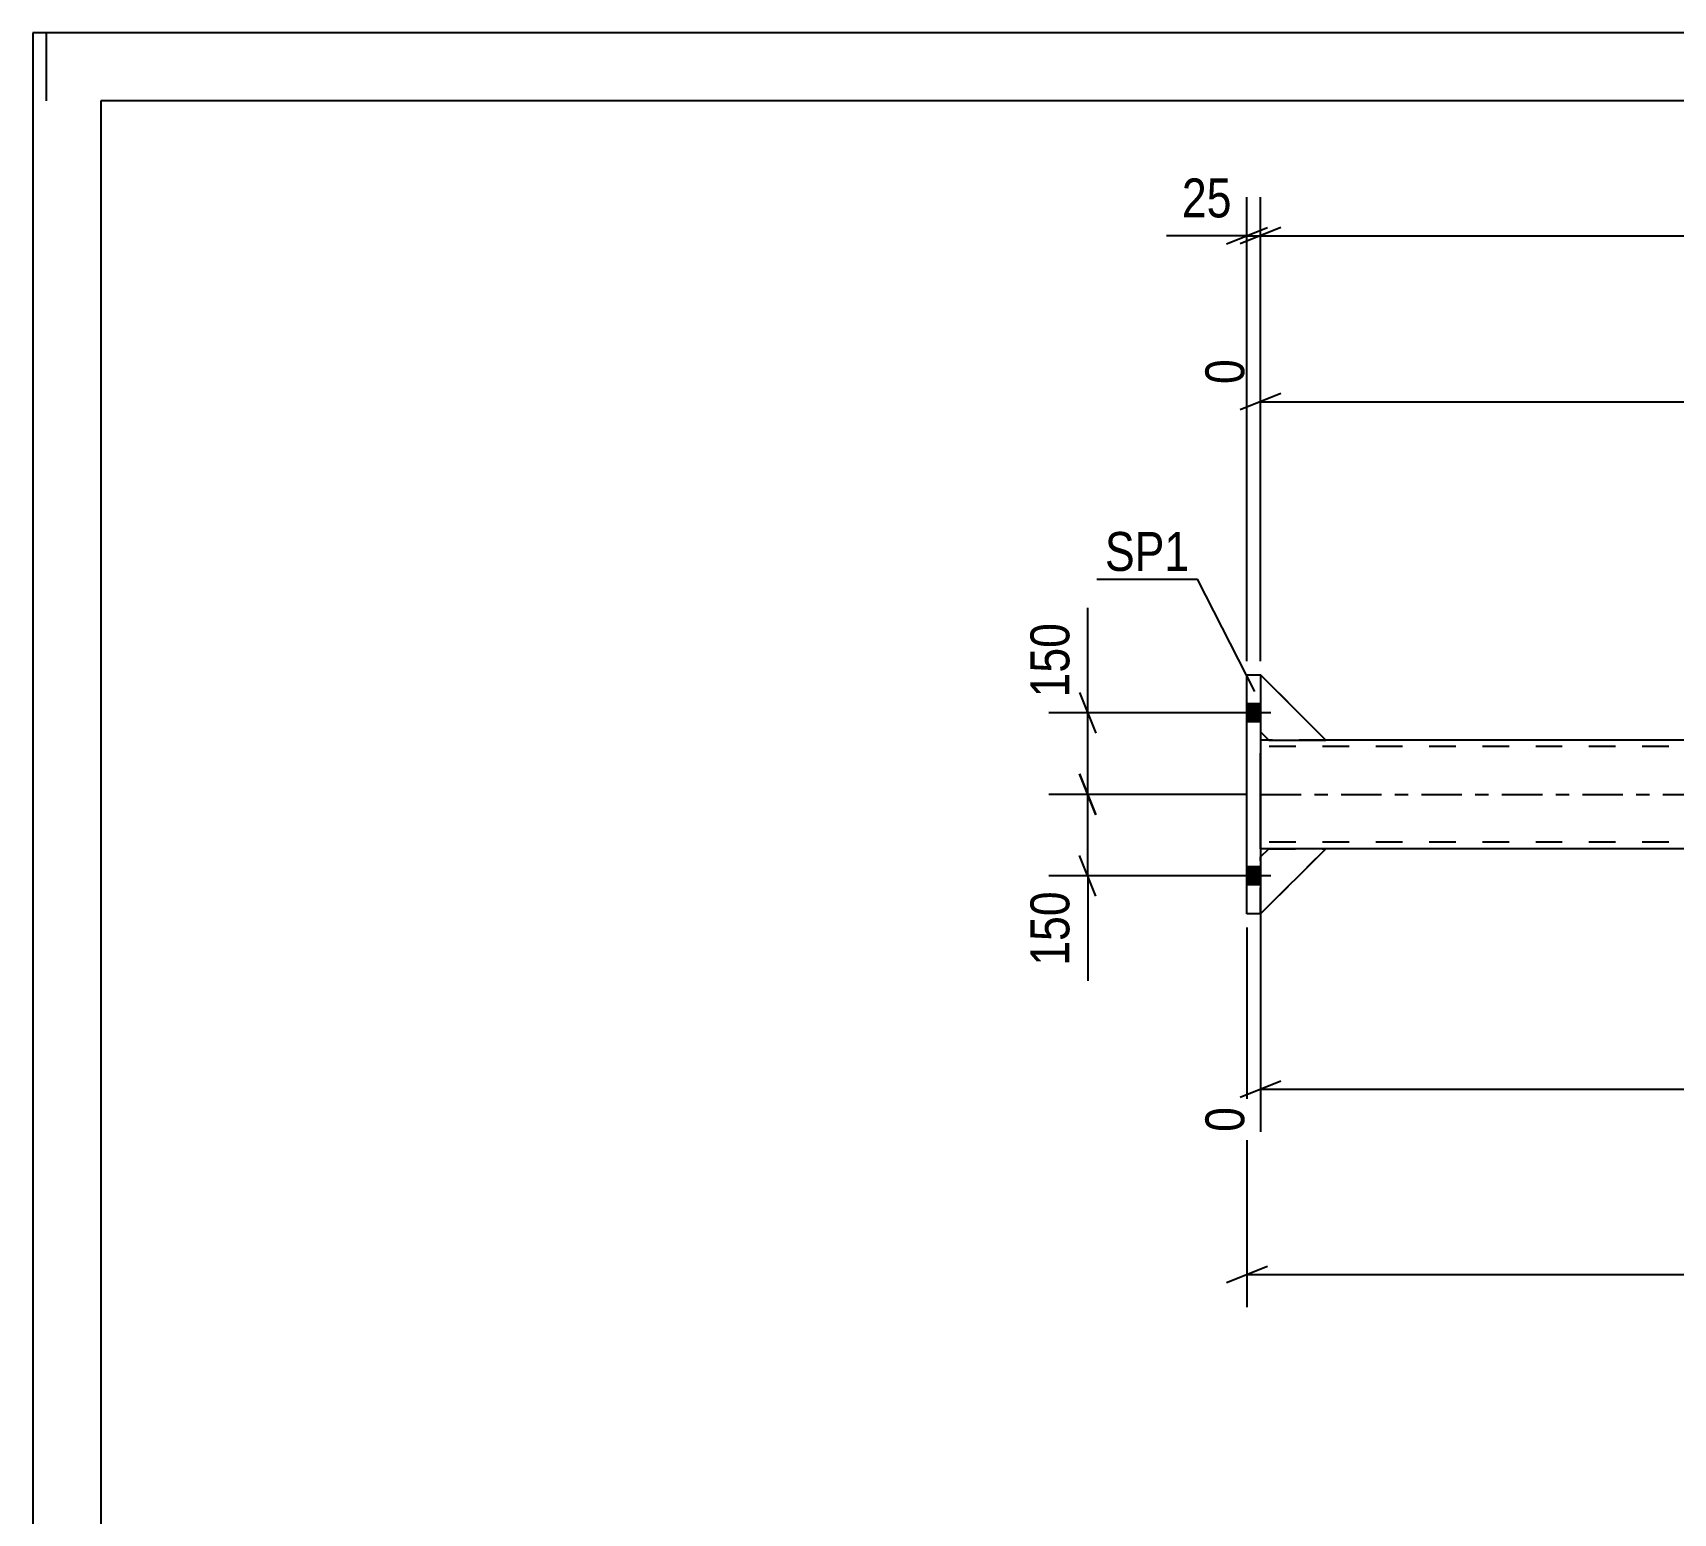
# Model space of a CAD drawing. Header units: millimetres. Extents: x -81 to 760, y -449 to 145.
# Drawn here: x -80.9 to 39.8, y 36.4 to 145.3 of the extents above; entities that cross this region are included whole.
import ezdxf

# ---------------------------------------------------------------- set-up
doc = ezdxf.new("R2010")
doc.units = ezdxf.units.MM
doc.linetypes.add('DXK_LINE_DOT2', pattern=[3.9198, 1.9599, -1.9599])
doc.linetypes.add('DXK_LINE_DOT3', pattern=[5.9187, 2.979, -0.9799, 0.9799, -0.9799])
doc.styles.add('Arial Narrow', font='ARIALN.TTF', dxfattribs={"height": 0.2})

# ---------------------------------------------------------------- blocks, each defined once
blk = doc.blocks.new('Unknown-389626899-1162 - 18990')
at = {"color": 5, "linetype": 'Continuous'}
for p, q in [((760.08, 145.34), (-80.92, 145.34)), ((-80.92, 145.34), (-80.92, -448.66)), ((-79.92, 140.34), (-79.92, 145.34)), ((755.08, 140.34), (-75.92, 140.34)), ((-75.92, 140.34), (-75.92, -443.66))]:
    blk.add_line(p, q, dxfattribs=at)
blk = doc.blocks.new('Bolt-389626899-48032 - 47854')
at = {"linetype": 'Continuous'}
for points in [[(8.41, 95.97), (8.41, 94.65), (9.41, 94.65), (9.41, 95.97)], [(8.41, 95.97), (8.41, 94.65), (9.41, 94.65), (9.41, 95.97)], [(8.41, 83.97), (8.41, 82.65), (9.41, 82.65), (9.41, 83.97)], [(8.41, 83.97), (8.41, 82.65), (9.41, 82.65), (9.41, 83.97)]]:
    blk.add_hatch(color=1, dxfattribs=at).paths.add_polyline_path(points)
at = {"color": 1, "linetype": 'Continuous'}
for p, q in [((9.41, 95.97), (8.41, 95.97)), ((9.41, 95.97), (8.41, 95.97)), ((10.17, 95.31), (5.41, 95.31)), ((10.17, 95.31), (5.41, 95.31)), ((9.41, 94.65), (8.41, 94.65)), ((9.41, 94.65), (8.41, 94.65)), ((10.17, 83.31), (5.41, 83.31)), ((10.17, 83.31), (5.41, 83.31)), ((9.41, 83.97), (8.41, 83.97)), ((9.41, 83.97), (8.41, 83.97)), ((9.41, 82.65), (8.41, 82.65)), ((9.41, 82.65), (8.41, 82.65))]:
    blk.add_line(p, q, dxfattribs=at)
blk = doc.blocks.new('Part-389626899-47924 - 47854')
at = {"color": 2, "linetype": 'Continuous'}
for p, q in [((9.41, 84.71), (10.01, 85.31)), ((14.21, 85.31), (9.41, 80.51)), ((14.21, 85.31), (10.01, 85.31))]:
    blk.add_line(p, q, dxfattribs=at)
at = {"color": 7, "linetype": 'DXK_LINE_DOT2'}
blk.add_line((9.41, 80.51), (9.41, 84.71), dxfattribs=at)
blk = doc.blocks.new('Part-389626899-47923 - 47854')
at = {"color": 7, "linetype": 'DXK_LINE_DOT2'}
for p, q in [((9.41, 84.71), (10.01, 85.31)), ((14.21, 85.31), (9.41, 80.51)), ((9.41, 80.51), (9.41, 84.71)), ((10.01, 85.31), (14.21, 85.31))]:
    blk.add_line(p, q, dxfattribs=at)
blk = doc.blocks.new('Part-389626899-47876 - 47854')
at = {"color": 2, "linetype": 'Continuous'}
for p, q in [((10.01, 93.31), (9.41, 93.31)), ((219.74, 93.31), (14.21, 93.31)), ((9.41, 86.27), (9.41, 92.35)), ((10.01, 85.31), (9.41, 85.31)), ((219.74, 85.31), (14.21, 85.31))]:
    blk.add_line(p, q, dxfattribs=at)
at = {"color": 7, "linetype": 'DXK_LINE_DOT2'}
for p, q in [((9.41, 93.31), (9.41, 92.35)), ((9.41, 93.31), (9.41, 93.03)), ((14.21, 93.31), (10.01, 93.31)), ((580.38, 92.83), (9.41, 92.83)), ((9.41, 85.31), (9.41, 86.27)), ((580.38, 85.79), (9.41, 85.79)), ((14.21, 85.31), (10.01, 85.31))]:
    blk.add_line(p, q, dxfattribs=at)
at = {"color": 7, "linetype": 'DXK_LINE_DOT3'}
blk.add_line((9.41, 89.31), (580.38, 89.31), dxfattribs=at)
blk = doc.blocks.new('Part-389626899-47883 - 47854')
at = {"color": 2, "linetype": 'Continuous'}
for p, q in [((8.41, 80.51), (8.41, 98.11)), ((8.41, 98.11), (9.41, 98.11)), ((9.41, 98.11), (9.41, 80.51)), ((9.41, 80.51), (8.41, 80.51))]:
    blk.add_line(p, q, dxfattribs=at)
blk = doc.blocks.new('Part-389626899-47925 - 47854')
at = {"color": 7, "linetype": 'DXK_LINE_DOT2'}
for p, q in [((9.41, 84.71), (10.01, 85.31)), ((14.21, 85.31), (9.41, 80.51)), ((9.41, 80.51), (9.41, 84.71)), ((10.01, 85.31), (14.21, 85.31))]:
    blk.add_line(p, q, dxfattribs=at)
blk = doc.blocks.new('Part-389626899-47926 - 47854')
at = {"color": 7, "linetype": 'DXK_LINE_DOT2'}
for p, q in [((14.21, 93.31), (9.41, 98.11)), ((9.41, 98.11), (9.41, 93.91)), ((9.41, 93.91), (10.01, 93.31)), ((10.01, 93.31), (14.21, 93.31))]:
    blk.add_line(p, q, dxfattribs=at)
blk = doc.blocks.new('Part-389626899-47927 - 47854')
at = {"color": 2, "linetype": 'Continuous'}
for p, q in [((14.21, 93.31), (9.41, 98.11)), ((9.41, 93.91), (10.01, 93.31)), ((10.01, 93.31), (14.21, 93.31))]:
    blk.add_line(p, q, dxfattribs=at)
at = {"color": 7, "linetype": 'DXK_LINE_DOT2'}
blk.add_line((9.41, 98.11), (9.41, 93.91), dxfattribs=at)
blk = doc.blocks.new('Part-389626899-47928 - 47854')
at = {"color": 7, "linetype": 'DXK_LINE_DOT2'}
for p, q in [((14.21, 93.31), (9.41, 98.11)), ((9.41, 98.11), (9.41, 93.91)), ((9.41, 93.91), (10.01, 93.31)), ((10.01, 93.31), (14.21, 93.31))]:
    blk.add_line(p, q, dxfattribs=at)
blk = doc.blocks.new('StraightDimension-389626899-48368 - 47854')
at = {"color": 7, "linetype": 'Continuous'}
for p, q in [((9.41, 99.11), (9.41, 121.33)), ((10.91, 118.8), (7.91, 117.6)), ((9.41, 118.2), (219.74, 118.2))]:
    blk.add_line(p, q, dxfattribs=at)
at = {"color": 0, "linetype": 'Continuous'}
blk.add_wipeout([(8.81, 121.93), (4.61, 121.93), (4.61, 118.9), (8.81, 118.9)], dxfattribs=at)
at = {"color": 3, "linetype": 'Continuous', "style": 'Arial Narrow'}
blk.add_text('0', height=2.86, rotation=90.0002, dxfattribs=at).set_placement((8.21, 119.5))
blk = doc.blocks.new('StraightDimension-389626899-58058 - 47854')
at = {"color": 7, "linetype": 'Continuous'}
for p, q in [((9.41, 99.11), (9.41, 133.26)), ((10.91, 131.01), (7.91, 129.81)), ((9.41, 130.41), (591.28, 130.41))]:
    blk.add_line(p, q, dxfattribs=at)
blk = doc.blocks.new('StraightDimension-389626899-58059 - 47854')
at = {"color": 7, "linetype": 'Continuous'}
for p, q in [((8.41, 99.11), (8.41, 133.26)), ((9.41, 99.11), (9.41, 133.26)), ((8.41, 130.41), (2.5, 130.41)), ((8.41, 130.41), (2.5, 130.41)), ((6.91, 129.81), (9.91, 131.01)), ((10.91, 131.01), (7.91, 129.81)), ((8.41, 130.41), (9.41, 130.41))]:
    blk.add_line(p, q, dxfattribs=at)
at = {"color": 0}
blk.add_wipeout([(7.88, 131.16), (7.88, 135.36), (3.02, 135.36), (3.02, 131.16)], dxfattribs=at)
at = {"color": 3, "style": 'Arial Narrow'}
blk.add_text('25', height=2.863, dxfattribs=at).set_placement((3.62, 131.76))
blk = doc.blocks.new('StraightDimension-389626899-58127 - 47854')
at = {"color": 7, "linetype": 'Continuous'}
for p, q in [((8.41, 79.51), (8.41, 51.58)), ((9.91, 54.58), (6.91, 53.38)), ((8.41, 53.98), (592.28, 53.98))]:
    blk.add_line(p, q, dxfattribs=at)
blk = doc.blocks.new('StraightDimension-389626899-68996 - 47854')
at = {"color": 7, "linetype": 'Continuous'}
for p, q in [((9.41, 84.31), (9.41, 64.48)), ((10.91, 68.21), (7.91, 67.01)), ((9.41, 67.61), (219.74, 67.61))]:
    blk.add_line(p, q, dxfattribs=at)
at = {"color": 0, "linetype": 'Continuous'}
blk.add_wipeout([(8.81, 66.91), (4.61, 66.91), (4.61, 63.88), (8.81, 63.88)], dxfattribs=at)
at = {"color": 3, "linetype": 'Continuous', "style": 'Arial Narrow'}
blk.add_text('0', height=2.86, rotation=90.0002, dxfattribs=at).set_placement((8.21, 64.48))
blk = doc.blocks.new('StraightDimension-389626899-69032 - 47854')
at = {"color": 7, "linetype": 'Continuous'}
for p, q in [((-3.31, 95.31), (-3.31, 103.04)), ((-3.31, 95.31), (-3.31, 103.04)), ((-3.91, 96.81), (-2.71, 93.81)), ((5.41, 95.31), (-6.16, 95.31)), ((-3.31, 89.31), (-3.31, 95.31)), ((-2.71, 87.81), (-3.91, 90.81)), ((8.41, 89.31), (-6.16, 89.31))]:
    blk.add_line(p, q, dxfattribs=at)
at = {"color": 0}
blk.add_wipeout([(-4.06, 102.52), (-8.26, 102.52), (-8.26, 95.84), (-4.06, 95.84)], dxfattribs=at)
at = {"color": 3, "style": 'Arial Narrow'}
blk.add_text('150', height=2.863, rotation=90.0002, dxfattribs=at).set_placement((-4.66, 96.44))
blk = doc.blocks.new('StraightDimension-389626899-69033 - 47854')
at = {"color": 7, "linetype": 'Continuous'}
for p, q in [((-3.91, 90.81), (-2.71, 87.81)), ((8.41, 89.31), (-6.16, 89.31)), ((-3.31, 83.31), (-3.31, 89.31)), ((-2.71, 81.81), (-3.91, 84.81)), ((5.41, 83.31), (-6.16, 83.31)), ((-3.31, 83.31), (-3.31, 75.58)), ((-3.31, 83.31), (-3.31, 75.58))]:
    blk.add_line(p, q, dxfattribs=at)
at = {"color": 0}
blk.add_wipeout([(-4.06, 82.79), (-8.26, 82.79), (-8.26, 76.1), (-4.06, 76.1)], dxfattribs=at)
at = {"color": 3, "style": 'Arial Narrow'}
blk.add_text('150', height=2.863, rotation=90.0002, dxfattribs=at).set_placement((-4.66, 76.7))
blk = doc.blocks.new('Mark-389626899-48518 - 47854')
at = {"color": 0}
blk.add_wipeout([(4.17, 105.75), (4.17, 108.75), (-2.04, 108.75), (-2.04, 105.75)], dxfattribs=at)
blk.add_wipeout([(4.17, 105.75), (4.17, 108.75), (-2.04, 108.75), (-2.04, 105.75)], dxfattribs=at)
at = {"color": 30, "linetype": 'Continuous'}
for p in [(-2.64, 105.15), (8.99, 96.88)]:
    blk.add_line(p, (4.77, 105.15), dxfattribs=at)
at = {"color": 3, "style": 'Arial Narrow'}
blk.add_text('SP1', height=2.863, dxfattribs=at).set_placement((-2.04, 105.75))

msp = doc.modelspace()

# ---------------------------------------------------------------- block references
for name in ['Unknown-389626899-1162 - 18990', 'Part-389626899-47883 - 47854', 'Part-389626899-47926 - 47854', 'Part-389626899-47927 - 47854', 'Part-389626899-47928 - 47854', 'Bolt-389626899-48032 - 47854', 'Part-389626899-47876 - 47854', 'Part-389626899-47924 - 47854', 'Part-389626899-47923 - 47854', 'Part-389626899-47925 - 47854']:
    msp.add_blockref(name, (0, 0))

# ---------------------------------------------------------------- next in the draw order: block references
for name in ['StraightDimension-389626899-48368 - 47854', 'StraightDimension-389626899-58127 - 47854']:
    msp.add_blockref(name, (0, 0))

# ---------------------------------------------------------------- next in the draw order: block references
for name in ['StraightDimension-389626899-58058 - 47854', 'StraightDimension-389626899-68996 - 47854']:
    msp.add_blockref(name, (0, 0))

# ---------------------------------------------------------------- next in the draw order: block references
msp.add_blockref('StraightDimension-389626899-58059 - 47854', (0, 0))

# ---------------------------------------------------------------- next in the draw order: block references
msp.add_blockref('StraightDimension-389626899-69032 - 47854', (0, 0))

# ---------------------------------------------------------------- next in the draw order: block references
for name in ['Mark-389626899-48518 - 47854', 'StraightDimension-389626899-69033 - 47854']:
    msp.add_blockref(name, (0, 0))

doc.saveas('drawing.dxf')
